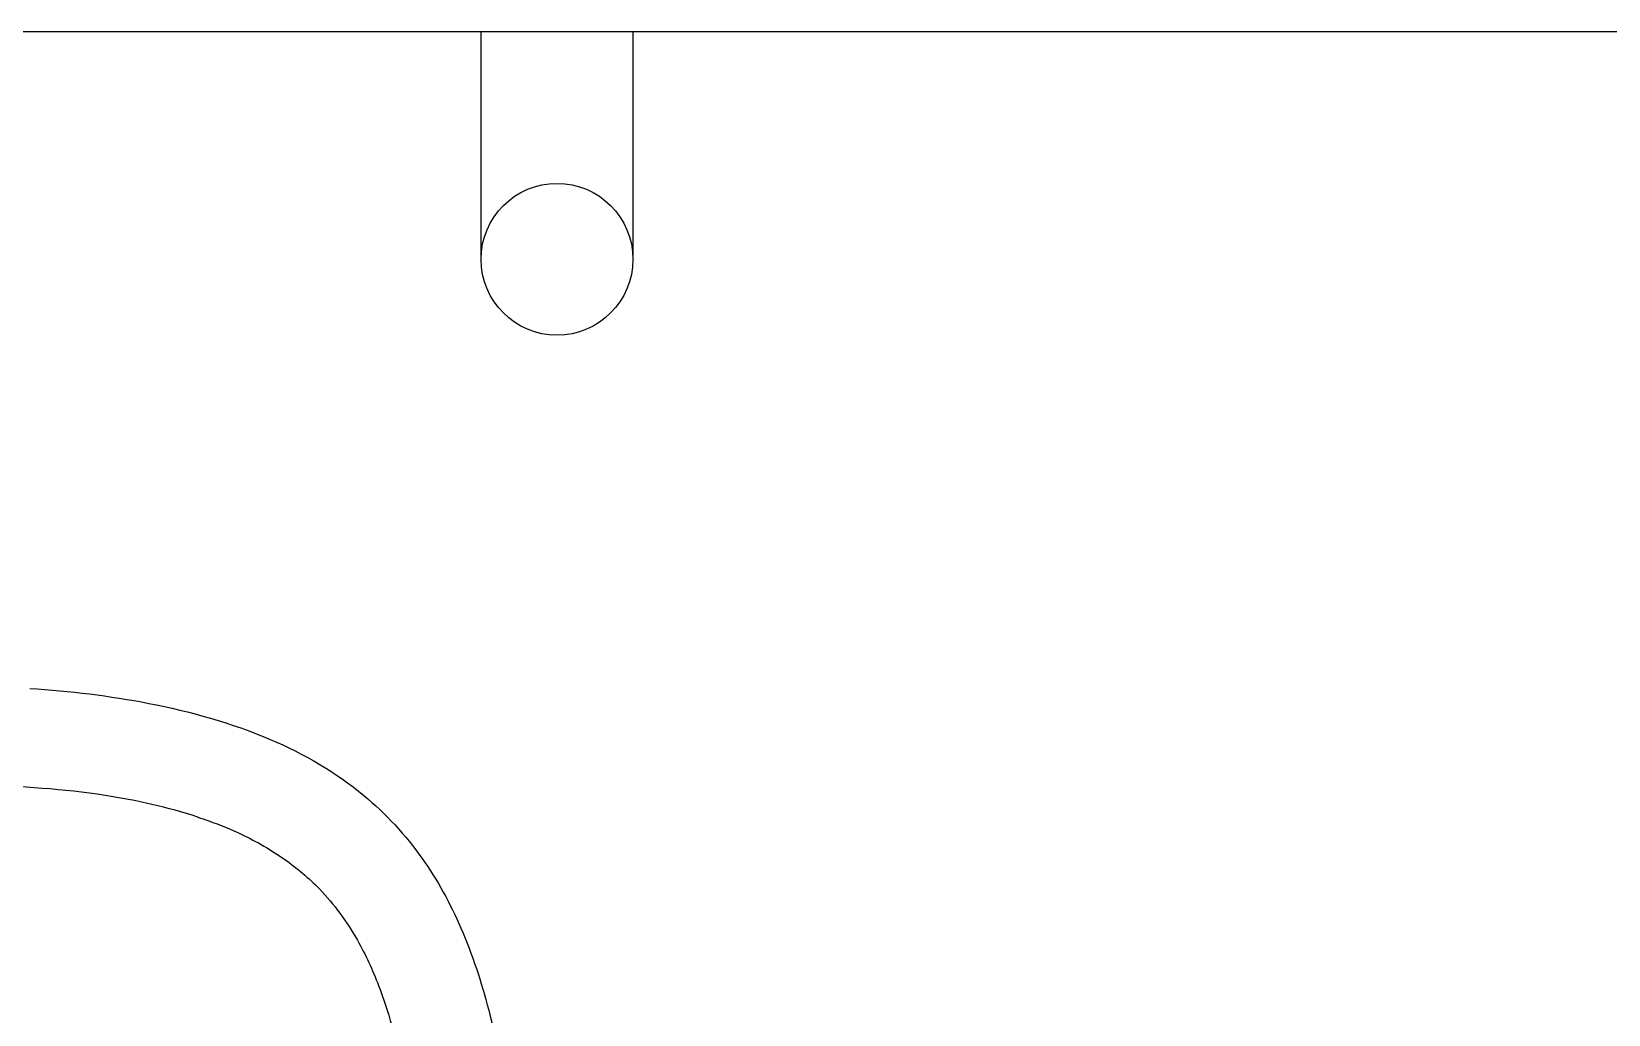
# Model space of a CAD drawing. Header units: centimetres. Extents: x 0 to 1084401, y -139216 to 99734.
# Drawn here: x 909731.92 to 909773.48, y 10226.12 to 10252.01 of the extents above; entities that cross this region are included whole.
import ezdxf

# ---------------------------------------------------------------- set-up
doc = ezdxf.new("R2010")
doc.units = ezdxf.units.CM
doc.header["$LTSCALE"] = 4
for name, color, linetype in [('0.6', 6, 'Continuous'), ('08', 8, 'Continuous'), ('PDF1_PH - Metal', 253, 'Continuous')]:
    doc.layers.add(name, color=color, linetype=linetype)

# ---------------------------------------------------------------- blocks, each defined once
blk = doc.blocks.new('L.51_P')
at = {"layer": '08'}
blk.add_line((215.7510056747524, -329.1940674832958), (215.7507029444932, -329.194990845288), dxfattribs=at)
for points, knots in [([(224.6619198553753, -290.9971385161368), (227.2619330535263, -273.8189747987162), (228.5365531267757, -256.4066817094626), (228.8867896682846, -223.0234050734584), (228.8525073014589, -207.009780745778), (228.6318044787413, -191.0000010603162)], [1.698376670644476e-06, 1.698376670644476e-06, 1.698376670644476e-06, 1.698376670644476e-06, 5.212145584766002, 5.212145584766002, 10.0155358435528, 10.0155358435528, 10.0155358435528, 10.0155358435528]), ([(262.5634891010163, -309.0002183040815), (259.2240603646314, -326.0661564656543), (254.5587237338777, -343.0222737489071), (241.8693912797448, -372.7695293004558), (234.2366305817391, -385.9884583463972), (217.1837457013153, -406.5819799718272), (208.3746029841245, -414.7149339305975), (189.8365008054534, -427.852877315984), (180.133195427522, -433.1438515464879), (159.2144285187005, -442.2410396988189), (147.8542504498146, -445.946834853374), (122.5736492749957, -452.5221417130674), (108.519033376308, -455.1094076397717), (83.55952343009221, -458.7135883895817), (72.65104229595818, -459.9535212634275), (61.73089998204159, -461.0280287815615)], [0, 0, 0, 0, 5.216878632458491, 5.216878632458491, 9.702198379145214, 9.702198379145214, 13.23812924638309, 13.23812924638309, 16.51864987465303, 16.51864987465303, 20.08150763091533, 20.08150763091533, 24.35516128250308, 24.35516128250308, 27.64702499636557, 27.64702499636557, 27.64702499636557, 27.64702499636557]), ([(215.7507029444932, -329.194990845288), (215.2629745513477, -330.6826051307808), (214.7573922115253, -332.1607812649938), (214.2326263649816, -333.6288867347928), (212.5653832340381, -338.2932313680105), (210.704765463679, -342.8494552893974), (208.6116050967266, -347.2620164160903), (205.6823489938015, -353.4371388835173), (202.2886359730528, -359.3313983069368), (198.4032644596737, -364.8534359738314), (194.7709281267958, -370.0158504250405), (190.7033503907969, -374.8379376055029), (186.1808966187396, -379.2246384646128), (179.9369534189354, -385.2811538828678), (172.8243037376633, -390.491539191167), (165.0747255954284, -394.8855018899576), (159.1740826092973, -398.2311298330628), (152.9133979175076, -401.1189485598109), (146.4143247065945, -403.6185323000277), (141.0952083116099, -405.6642973532505), (135.6096576043183, -407.4529117463137), (130.0017769907886, -409.008473341471)], [544.2918768724408, 544.2918768724408, 544.2918768724408, 544.2918768724408, 550.872533501, 550.872533501, 550.872533501, 571.7800575582942, 571.7800575582942, 571.7800575582942, 601.0389205717643, 601.0389205717643, 601.0389205717643, 628.3922974152833, 628.3922974152833, 628.3922974152833, 666.157842392, 666.157842392, 666.157842392, 694.9130848057517, 694.9130848057517, 694.9130848057517, 718.447591404, 718.447591404, 718.447591404, 718.447591404])]:
    blk.add_open_spline(points, degree=3, knots=knots, dxfattribs=at)
for points in [[(268.6882455982263, -259.9838043678697), (267.6575470398261, -276.417379246891), (265.7252074218686, -292.8407548240536), (262.5636373799662, -309.0002473189622)], [(215.7509522326536, -329.1935801209806), (219.8232718895251, -316.7699556383754), (222.6595716435095, -303.9169374300477), (224.6618683234842, -290.9971448356932)]]:
    blk.add_open_spline(points, degree=3, dxfattribs=at)

msp = doc.modelspace()

# ---------------------------------------------------------------- linework, layer by layer
at = {"layer": '0.6'}
msp.add_lwpolyline([(909715.2346801861, 10252.01251930817), (909915.2346801861, 10252.01251930817), (909915.2346801861, 10242.01251930817)], dxfattribs=at)
at = {"layer": 'PDF1_PH - Metal'}
msp.add_lwpolyline([(909743.7677475894, 10246.01387661269), (909743.7677475894, 10252.01251930817), (909747.7677475894, 10252.01251930817), (909747.7677475894, 10246.01387661269)], dxfattribs=at)
msp.add_circle((909745.7677475894, 10246.01387661269), 1.999999999999999, dxfattribs=at)

# ---------------------------------------------------------------- block references
at = {"xscale": 0.06400000000000002, "yscale": 0.06400000000000002, "zscale": 0.06400000000000002, "rotation": 90.00000000000001}
msp.add_blockref('L.51_P', (909715.2346801861, 10217.51251930817), dxfattribs=at)

doc.saveas('drawing.dxf')
